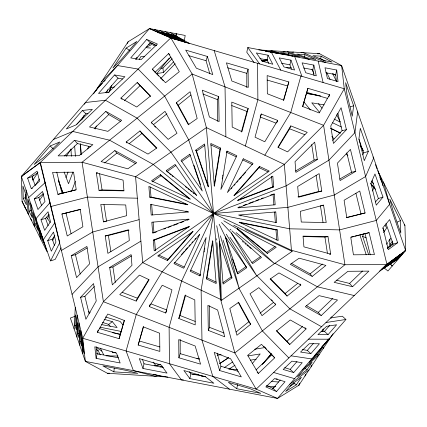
<?xml version="1.0" encoding="UTF-8"?>
<svg xmlns="http://www.w3.org/2000/svg" width="427" height="427" viewBox="0 0 427 427"><rect width="100%" height="100%" fill="white"/><g stroke="black" fill="none" stroke-linecap="round" stroke-linejoin="round"><path stroke-width="0.64" d="M178.897 357.794L178.726 339.609L195.155 346.014L200.573 364.151L178.897 357.794L180.194 353.663L180.21 339.401M246.79 87.599L246.806 73.337L248.103 69.206L226.427 62.849L231.845 80.986L248.274 87.391L248.103 69.206M76.951 337.116L77.138 315.217M77.581 333.615L77.671 322.663L78.605 326.506L78.979 337.661L77.581 333.615L79.347 333.049M392.344 245.066L392.408 241.106L390.572 243.865L390.443 246.459M388.474 247.815L388.538 246.518L387.433 248.172M74.149 329.03L75.269 307.531M75.013 325.625L75.574 314.875L76.508 318.718L76.412 329.671L75.013 325.625L76.78 325.059M389.493 247.1L389.942 239.232M113.886 371.842L102.854 365.896L126.872 370.524L137.809 373.342L113.886 371.842L114.233 368.159M272.346 52.783L272.463 51.544L265.621 51.117M288.487 54.939L288.663 53.087L280.571 52.58L291.508 55.35L299.631 56.919L288.663 53.087M304.622 57.09L304.857 54.629L296.765 54.122L307.734 57.955L315.857 59.518L304.857 54.629M320.874 58.008L321.051 56.172L312.959 55.665L323.96 60.554L332.083 62.118L321.051 56.172M353.636 105.773L352.275 116.176L346.943 94.223L345.635 82.662L353.636 105.773L350.113 106.905M357.65 111.842L354.928 132.642L328.934 160.162L286.101 185.873L213.5 213.5L162.164 271.796L136.261 314.512L126.093 350.978L133.389 370.647L155.268 376.278L156.544 375.888M214.146 185.617L220.017 149.22L220.562 148.062L210.821 143.461L214.375 186.407L220.562 148.062M199.943 275.874L206.129 237.529L190.202 271.273L199.943 275.874L200.493 274.71L190.752 270.115M204.159 251.967L204.368 250.665M204.581 249.368L204.789 248.066M101.642 81.68L117.462 65.544L138.14 69.062L164.641 96.102L188.686 139.891L213.5 213.5L201.128 290.189L201.976 340.138L212.811 376.411L229.464 389.168M222.211 178.934L222.419 177.632M222.632 176.335L222.841 175.033M206.438 278.938L212.625 240.593L216.179 283.539L206.438 278.938L206.983 277.78L212.854 241.383M227.057 151.126L220.871 189.471L236.798 155.727L227.057 151.126L226.507 152.29L236.248 156.885M158.438 32.959L158.705 31.747L156.117 31.251L169.225 36.69L158.705 31.747M163.488 34.048L163.749 32.836L161.16 32.34L171.681 37.282L174.013 37.971L163.749 32.836M96.123 358.354L94.815 346.793L116.491 353.15L120.142 362.982L96.123 358.354L97.116 353.764L96.449 346.724M173.581 36.231L173.842 35.019L171.254 34.523L181.261 39.839L183.594 40.528L173.842 35.019M142.986 368.48L139.341 358.643L161.022 365L167.005 373.107L142.986 368.48L144 363.788L142.506 359.507M384.151 267.932L387.924 270.996L405.65 250.537L341.648 65.614L247.815 47.525L246.79 52.259L254.092 62.604M189.855 378.6L183.872 370.497L205.547 376.854L213.874 383.232L189.855 378.6L190.89 373.833L189.353 371.682M268.732 63.308L267.04 59.935L268.065 55.222L256.333 52.959L262.21 61.146L272.8 64.253L268.065 55.222M291.411 69.142L289.938 64.84L290.952 60.164L279.221 57.901L283.955 66.932L294.545 70.039L290.952 60.164M236.723 388.725L228.397 382.346L250.078 388.703L260.742 393.352L236.723 388.725L237.636 384.503M314.016 75.387L312.836 69.734L313.84 65.107L302.108 62.849L305.7 72.723L316.284 75.825L313.84 65.107M336.337 81.029L335.734 74.629L336.727 70.049L324.995 67.792L327.445 78.509L338.029 81.616L336.727 70.049M106.835 92.937L107.529 89.755M322.23 331.704L322.892 329.18M322.929 331.357L323.618 328.801M165.708 312.991L171.969 289.821L162.228 285.225L149.279 306.581L165.708 312.991L166.663 310.632M178.79 318.489L185.056 295.324L194.797 299.925L195.219 324.899L178.79 318.489L179.997 315.521L185.66 294.95M248.21 108.511L241.944 131.676L232.203 127.075L231.781 102.101L248.21 108.511L247.003 111.479L241.34 132.05M245.354 146.007L257.881 99.678L257.55 63.303M261.292 114.009L255.031 137.179L264.772 141.775L277.721 120.419L261.292 114.009L260.337 116.368M323.196 348.571L323.543 347.3M331.501 318.088L331.848 316.818M119.106 338.67L124.193 320.437L107.764 314.032L97.431 332.313L119.106 338.67L122.714 326.538M138.161 345.053L143.248 326.82L159.677 333.225L159.842 351.41L138.161 345.053L143.6 326.596M288.839 81.947L283.752 100.18L267.323 93.775L267.158 75.59L288.839 81.947L283.4 100.404M300.907 76.022L290.739 112.488L264.836 155.204M307.894 88.33L302.807 106.563L319.236 112.968L329.569 94.687L307.894 88.33L304.286 100.462M123.077 325.283L124.529 320.271M302.471 106.729L303.923 101.717M97.431 332.313L98.135 330.066M209.828 73.807L206.044 60.693L207.373 56.465L185.692 50.108L196.361 68.197L212.79 74.608L207.373 56.465M219.627 370.535L214.21 352.392L230.639 358.803L241.308 376.892L219.627 370.535L220.956 366.307L217.172 353.193M328.865 96.934L329.569 94.687M47.621 218.875L48.998 215.192M65.966 177.589L68.032 172.065M108.8 92.744L111.559 85.379M109.28 91.661L110.913 87.3M71.603 191.253L75.365 181.294M87.695 148.964L88.635 146.472M95.2 129.034L96.374 125.917M52.852 240.364L54.501 236.008M372.552 191.024L373.967 187.282M72.953 172.108L68.517 183.733L64.119 172.017M368.549 254.412L362.619 236.334L363.569 233.847M311.016 366.921L311.758 365.069M217.727 121.316L217.466 99.635L218.693 96.603L202.265 90.193L209.374 116.977L219.115 121.572L218.693 96.603M136.192 301.083L149.146 279.722L139.399 275.127L119.763 294.673L136.192 301.083L137.361 298.195L148.687 279.701M149.279 306.581L150.224 304.254M276.776 122.746L277.721 120.419M278.313 147.299L289.639 128.805L290.808 125.917L307.237 132.327L287.601 151.873L277.854 147.278L290.808 125.917M208.307 330.397L207.885 305.428L217.626 310.023L224.735 336.807L208.307 330.397L209.534 327.365L209.273 305.684M368.304 151.425L364.279 160.664L358.942 138.711L360.303 128.308L368.304 151.425L363.66 152.914L362.838 154.718M304.926 376.091L305.759 374.298M167.469 260.545L193.137 231.397L157.728 255.949L167.469 260.545L168.019 259.386L192.817 231.226M84.487 104.257L85.427 102.517L105.453 100.254L137.115 118.151L170.976 152.167L213.5 213.5L181.646 280.993L169.119 327.322L169.45 363.697L181.427 379.907L183.397 379.849M234.183 195.774L258.981 167.614L259.531 166.455L269.272 171.051L233.863 195.603L259.531 166.455M181.87 39.775L184.416 40.271L185.185 35.452L149.498 28.577L21.35 176.463L50.573 260.897L59.748 242.648L40.362 162.559L21.35 176.463L22.081 201.517L47.023 251.727L40.058 230.516M127.267 43.522L128.164 41.734L149.498 28.577L170.832 37.875L344.263 88.736L386.931 264.361L256.168 389.125L82.737 338.264L40.069 162.639L170.832 37.875L192.166 74.052L206.39 127.62L220.61 299.38L234.834 352.948L256.168 389.125L277.502 398.423L298.836 385.266L333.044 333.743M61.146 247.788L55.174 259.419L50.573 260.897M81.616 119.934L84.076 115.37M139.266 59.385L140.91 56.497L144.689 56.759M135.935 59.321L136.934 57.613L135.935 59.369M32.9 180.093L37.688 172.882M93.54 93.887L128.164 41.734M96.07 90.588L98.279 87.263L102.464 82.993M126.178 48.059L112.92 68.032L120.83 59.967L136.848 41.478L126.178 48.059L129.696 50.562M296.311 384.86L301.409 377.19L291.801 384.337L285.647 391.442L296.311 384.86L293.306 382.72M307.034 369.798L312.126 362.128L303.581 369.851L297.427 376.95L307.034 369.798L305.017 368.368M317.752 354.741L322.844 347.066L309.201 362.459L317.752 354.741L316.236 353.657M329.201 338.579L324.504 344.066M386.632 244.201L387.737 242.547M388.474 241.442L390.684 238.133M35.388 185.131L39.455 179.036M66.318 156.261L71.154 149.071M39.514 200.306L43.613 194.226M383.542 232.576L386.691 227.922L385.026 225.109M43.266 239.787L54.902 222.622M47.696 240.636L53.508 232.058L55.932 242.066L51.347 251.193L47.696 240.636L52.281 239.168L54.859 235.512M326.735 341.605L328.294 339.46M169.273 58.051L156.874 73.556L163.408 72.51L173.522 61.888M252.261 363.612L260.208 353.946L247.927 355.915M382.971 197.077L376.278 205.152L370.946 183.199L374.97 173.96L382.971 197.077L378.402 198.539L375.44 201.982M262.109 364.637L271.07 353.983M262.968 363.777L271.513 353.631M76.876 124.257L85.95 113.747L87.925 113.561M105.565 92.68L118.092 78.168L122.554 79.016M135.967 59.097L150.219 42.577L156.65 45.518M266.587 385.458L273.018 388.405L280.267 379.998M284.692 367.663L290.168 369.398L296.995 361.493M302.236 349.532L307.317 350.402L313.295 343.479M321.147 331.336L324.477 331.4L329.596 325.47M50.14 146.002L34.123 164.486L43.479 157.574L59.828 141.977L50.14 146.002L53.338 148.9M82.342 110.476L66.324 128.959L76.006 124.935L92.355 109.344L82.342 110.476L85.95 113.747M114.543 74.949L98.525 93.433L108.538 92.301L124.881 76.705L114.543 74.949L118.092 78.168M146.744 39.417L130.721 57.907L141.065 59.663L157.408 44.072L146.744 39.417L150.219 42.577M276.488 391.554L285.039 381.685L274.545 378.578L265.818 386.905L276.488 391.554L273.018 388.405M293.68 372.584L302.231 362.715L291.913 361.151L283.186 369.478L293.68 372.584L290.168 369.398M310.867 353.62L319.417 343.751L309.276 343.73L300.549 352.056L310.867 353.62L307.317 350.402M328.059 334.651L336.609 324.782L326.644 326.308L317.918 334.635L328.059 334.651L324.477 331.4M321.803 347.023L327.135 340.869M330.445 317.928L342.315 316.21L345.913 319.471L277.502 398.423L85.352 361.386L70.359 318.067L74.928 316.316M33.471 175.161L32.601 176.159L32.783 180.039M35.959 218.677L50.055 202.601M41.003 219.804L48.048 211.76L50.471 221.773L44.654 230.356L41.003 219.804L45.55 218.346L49.11 214.434M231.167 188.755L232.037 187.768M234.215 185.297L235.085 184.309M236.825 182.334L238.127 180.851M239.435 179.367L241.613 176.901M242.483 175.913L245.525 172.455M181.475 254.545L184.517 251.087M185.387 250.099L187.565 247.633M188.873 246.149L190.175 244.666M191.915 242.691L192.785 241.703M194.963 239.232L195.833 238.245M321.862 346.996L323.623 345.043M314.427 355.814L329.404 339.225M72.072 294.358L98.066 266.838L140.899 241.127M80.57 297.325L93.566 283.565L96.235 300.992L85.902 319.279L80.57 297.325L84.893 296.359L94.362 286.528M346.43 129.675L333.434 143.435L330.765 126.008L341.098 107.721L346.43 129.675L342.107 130.641L332.638 140.472M160.926 78.381L175.203 63.687M103.862 81.568L105.255 80.143M160.974 68.336L162.933 68.01L172.161 58.702M64.488 155.967L77.436 143.552L90.684 146.835M94.378 128.372L108.773 114.575L120.553 121.391M124.273 100.772L140.104 85.592L137.238 82.48L120.894 98.077L122.138 99.427M158.737 76.011L155.124 72.248L170.949 57.074M256.051 369.926L271.876 354.752L268.263 350.989M304.862 327.573L306.106 328.923L289.762 344.52L286.896 341.408L302.727 326.228M306.447 305.609L318.227 312.425L332.622 298.628M336.316 280.165L349.564 283.448L362.512 271.033M74.442 140.291L58.099 155.887L79.096 155.695L92.856 144.668L74.442 140.291L77.436 143.552M105.843 111.383L89.494 126.979L107.914 131.356L121.674 120.334L105.843 111.383L108.773 114.575M155.124 72.248L152.295 69.169L168.638 53.572L169.834 54.875M257.166 372.125L258.362 373.428L274.705 357.831L271.876 354.752M321.157 315.617L337.506 300.021L319.086 295.644L305.326 306.666L321.157 315.617L318.227 312.425M352.558 286.709L368.901 271.113L347.904 271.305L334.144 282.332L352.558 286.709L349.564 283.448M31.272 188.681L39.551 181.187L37.128 171.174L27.622 178.128L31.272 188.681L32.393 188.323M28.657 197.573L45.209 182.58M34.315 198.966L42.588 191.467L45.011 201.48L37.966 209.518L34.315 198.966L38.814 197.52L43.239 193.666M302.119 370.017L319.215 354.57M104.658 162.959L116.875 153.133L135.781 163.749M129.178 143.712L141.903 133.475L156.41 148.19M153.192 124.871L166.93 113.817M188.889 124.849L178.219 105.213L190.944 94.981M236.056 332.019L248.781 321.787L238.111 302.151M260.07 313.183L273.808 302.129M270.59 278.81L285.097 293.525L297.822 283.288M291.219 263.251L310.125 273.867L322.342 264.041M114.858 150.555L101.098 161.577L127.849 168.809L136.699 162.671L114.858 150.555L116.875 153.133M126.168 141.972L139.928 130.945L156.858 147.955L148.009 154.094L126.168 141.972L126.963 142.997M151.238 122.368L164.998 111.34L177.018 133.235L168.169 139.373L151.238 122.368L152.017 123.366M176.308 102.758L190.068 91.736L197.178 118.519L188.328 124.652L176.308 102.758L178.219 105.213M250.692 324.242L236.932 335.264L229.822 308.481L238.672 302.348L250.692 324.242L248.781 321.787M275.762 304.632L262.002 315.66L249.982 293.765L258.831 287.627L275.762 304.632L274.983 303.634M300.832 285.028L278.991 272.906L270.142 279.044L287.072 296.055L300.832 285.028L300.037 284.003M312.142 276.445L325.902 265.423L299.151 258.191L290.301 264.329L312.142 276.445L310.125 273.867M289.81 384.22L309.025 369.921M397.638 242.728L388.276 249.64L382.944 227.687L389.637 219.611L397.638 242.728L393.166 244.159L387.401 248.258M102.464 322.428L108.655 324.381L112.354 321.691L117.099 327.53L101.663 324.627M384.887 266.106L403.937 252.517M27.622 178.128L32.078 176.698L37.934 172.577M383.136 267.777L402.218 254.497M160.36 174.664L151.505 180.802L190.474 199.195L160.36 174.664L161.091 175.721L189.673 198.998M168.526 172.876L166.263 170.57L175.113 164.432L196.724 195.609M195.769 150.112L204.624 143.979L208.179 186.919L195.769 150.112L196.5 151.169L208.488 186.727M152.236 181.854L161.091 175.721M166.994 171.627L175.844 165.489M181.747 161.395L190.602 155.263M196.5 151.169L204.832 145.393M222.899 282.663L231.231 276.888L219.243 241.33M245.984 266.656L237.129 272.794L237.86 273.851L246.715 267.713L226.273 234.183M251.887 262.568L260.737 256.43M237.545 228.637L266.64 252.336L274.972 246.56M220.428 235.837L231.962 277.94L223.107 284.078L219.553 241.138L216.724 225.712M223.807 220.802L237.257 228.861L267.371 253.392L276.226 247.254L233.724 225.221M292.164 251.338L221.341 300.437L220.61 299.38L142.677 262.6L135.567 176.719L206.39 127.62L284.323 164.4L291.433 250.281L292.164 251.338L245.039 229.454M224.501 367.482L232.55 362.011M381.391 269.442L400.505 256.472M219.772 363.473L228.626 357.559M219.777 363.596L228.637 357.682M398.791 258.452L379.64 271.108L386.638 264.441L405.65 250.537L404.919 225.483L377.66 170.613M228.941 369.179L235.031 365.186M272.159 388.485L275.431 386.387M289.885 386.35L294.865 383.216M109.664 267.451L131.084 254.599L131.97 265.332L112.333 284.884L109.664 267.451L112.909 266.998L131.553 255.933M317.336 159.549L295.916 172.401L295.03 161.668L314.667 142.116L317.336 159.549L314.091 160.002L295.447 171.067M61.403 250.452L92.734 231.973L139.122 219.659M71.234 255.677L86.9 246.438L89.569 263.87L76.572 277.63L71.234 255.677L75.462 254.738L87.257 247.943M355.766 171.323L340.1 180.562L337.431 163.13L350.428 149.37L355.766 171.323L351.538 172.262L339.743 179.057M148.607 44.696L152.071 42.871M154.793 44.36L153.058 45.273L156.234 45.481M146.066 47.392L153.101 43.751M23.261 198.512L22.898 185.985L25.236 192.742L26.378 204.789L23.261 198.512L24.937 197.744M29.105 211.306L27.963 199.26L30.301 206.017L32.222 217.578L29.105 211.306L31.352 210.276M34.955 224.095L33.028 212.529L35.366 219.286L38.072 230.372L34.955 224.095L36.642 223.326M40.8 236.889L38.094 225.803L43.917 243.166L40.8 236.889L41.926 236.371M96.94 350.898L98.05 350.391L100.26 354.864M397.073 222.136L400.435 220.599L389.771 199.126L392.803 210.009L400.804 233.126L400.435 220.599M53.386 139.49L72.761 131.447L109.595 140.2L153.272 164.443L213.5 213.5L289.655 228.813L339.598 229.886L376.262 220.455L389.648 204.303L383.585 182.542L382.608 181.635M22.503 176.025L21.35 176.463L40.069 162.639L82.069 162.249L135.567 176.719L291.433 250.281L344.931 264.751L386.931 264.361L405.65 250.537L404.497 250.98M237.972 200.114L272.426 187.005L273.702 186.898L272.816 176.164L237.401 200.711L273.702 186.898M152.706 232.945L189.006 219.131L151.815 222.211L152.706 232.945L153.982 232.838M154.601 232.608L156.442 231.904M163.829 229.096L165.671 228.392M168.137 227.452L171.211 226.283M173.672 225.349L177.979 223.711M180.44 222.771L183.514 221.602M187.207 220.199L189.054 219.494M237.946 207.506L239.793 206.801M243.486 205.398L246.56 204.229M249.021 203.289L253.328 201.651M255.789 200.717L258.869 199.548M261.329 198.608L263.171 197.904M270.558 195.096L272.399 194.392M153.298 240.102L189.599 226.289L154.184 250.836L153.298 240.102L154.574 239.995L189.028 226.886M274.294 194.055L237.994 207.869L275.185 204.789L274.294 194.055L273.018 194.162M80.148 341.6L79.774 330.445L80.708 334.288L81.546 345.646L80.148 341.6L81.327 341.226M82.715 349.59L81.872 338.232L82.806 342.075L84.114 353.636L82.715 349.59L83.895 349.211M159.944 366.948L162.42 366.158M103.441 221.853L126.638 215.694L125.746 204.96L100.777 204.426L103.441 221.853L105.33 221.592M105.223 235.939L128.415 229.779L129.306 240.513L107.887 253.371L105.223 235.939L108.399 235.496L129.045 230.116M321.777 191.061L298.585 197.221L297.694 186.487L319.113 173.629L321.777 191.061L318.601 191.504L297.955 196.884M323.559 205.147L300.362 211.306L301.254 222.04L326.223 222.574L323.559 205.147L321.67 205.408M57.901 194.338L76.236 189.625L73.567 172.193L52.569 172.385L57.901 194.338L67.05 192.177M50.738 206.545L87.402 197.114L137.345 198.187M61.904 214.034L80.233 209.315L82.902 226.748L67.236 235.987L61.904 214.034L80.607 209.513M365.096 212.966L346.767 217.685L344.098 200.252L359.764 191.013L365.096 212.966L346.393 217.487M369.099 232.662L350.764 237.375L353.433 254.807L374.431 254.615L369.099 232.662L359.95 234.823M68.315 191.867L72.115 190.928M73.38 190.613L75.915 189.988M351.085 237.012L353.62 236.387M354.885 236.072L358.685 235.133M267.521 59.983L264.996 60.447L267.628 60.202M261.361 60.73L267.243 59.668M283.069 51.897L285.012 51.55M155.497 365.443L159.436 364.786M154.163 365.736L160.627 364.663M250.35 360.196L256.168 359.224M196.874 358.616L199.5 358.184M217.231 355.259L221.17 354.613M110.54 87.642L114.457 87.001M254.679 349.233L265.183 347.509M325.977 322.518L345.913 319.471M96.331 172.908L123.083 180.141L123.969 190.88L99 190.341L96.331 172.908L97.553 172.738M99 190.341L102.08 189.908L123.766 190.469M303.234 236.531L324.92 237.092L328 236.659L330.669 254.092L329.447 254.262M262.061 61.178L267.307 60.538M291.705 52.35L293.659 52.094M263.374 61.061L267.323 60.693M300.998 52.745L302.3 52.633M149.744 197.162L187.821 204.816L148.852 186.428L149.744 197.162L151.019 197.055L187.805 204.453M213.5 213.5L287.878 207.341L334.266 195.027L365.597 176.548L373.652 158.075L372.958 156.955M239.195 222.547L275.981 229.945L277.256 229.838L278.148 240.572L239.179 222.184L277.256 229.838M286.698 67.626L291.262 67.279M317.587 53.829L319.588 53.717L341.648 65.614L344.263 88.736L323.597 125.303L284.323 164.4L142.677 262.6L103.403 301.697L82.737 338.264L85.352 361.386L107.412 373.283L167.896 377.068M107.412 373.283L109.413 373.171M201.597 376.32L202.91 376.272M192.577 374.682L198.411 374.484M317.619 53.727L319.588 53.717L258.751 49.906M308.524 339.171L328.811 339.209M115.909 352.718L112.6 352.702L112.018 351.512M106.067 355.84L117.98 356.049M328 236.659L303.031 236.12L303.917 246.859L330.669 254.092M146.749 47.776L150.56 48.021M276.034 378.952L277.363 379.037M165.772 376.651L161.785 376.406L153.421 374.249M266.891 386.109L275.532 386.648M271.342 381.503L278.65 381.978M228.872 368.987L237.519 369.585M291.07 355.824L311.71 358.947M265.658 51.24L266.944 51.443M268.225 51.646L283.405 54.314L272.463 51.544M267.702 51.678L268.983 51.88M270.27 52.083L276.685 53.092M324.12 104.877L311.774 102.827L319.626 112.477M306.378 93.401L320.736 95.947M306.506 93.31L318.905 95.52M112.36 332.628L120.718 334.208M259.872 58.568L267.04 59.935M281.462 63.223L289.938 64.84M303.709 67.994L312.836 69.734M325.956 72.766L335.734 74.629M97.116 353.764L118.546 357.847M144 363.788L163.488 367.508M190.89 373.833L205.825 376.694M99.913 327.178L121.193 331.453M239.894 215.651L241.18 215.913M185.82 211.087L187.106 211.349M354.239 295.553L317.405 286.8L274.892 263.203M271.049 50.68L292.927 56.22M188.819 55.686L206.044 60.693M227.666 67.776L246.806 73.337M267.153 80.046L287.568 85.982M306.639 92.317L327.696 98.44M99.304 328.56L120.361 334.683M139.432 341.018L159.847 346.954M180.194 353.663L199.334 359.224M220.956 366.307L238.181 371.314M104.129 319.273L112.354 321.691M273.622 372.472L294.603 378.685M88.304 311.742L90.214 312.324M105.48 316.978L120.11 321.44L123.013 324.99M287.227 51.688L309.169 59.353M202.846 93.972L217.466 99.635M231.781 105.581L247.003 111.479M260.102 116.955L275.933 123.093M289.639 128.805L304.862 134.708M122.138 292.292L137.361 298.195M151.067 303.907L166.898 310.045M179.997 315.521L195.219 321.419M209.534 327.365L224.154 333.028M149.498 28.577L171.051 38.088L189.695 43.575L170.197 32.564M303.405 52.702L325.406 62.481M362.619 236.334L366.142 237.903M154.675 29.57L175.71 39.46M210.847 144.892L220.017 149.22M242.744 159.949L252.485 164.55M258.981 167.614L268.151 171.942M158.849 255.058L168.019 259.386M174.515 262.45L184.256 267.051M206.983 277.78L216.153 282.108M332.59 122.752L341.349 126.984M330.792 128.297L340.346 133.016M330.695 128.372L340.244 133.08M159.847 30.568L180.375 40.832M334.101 119.01L340.009 121.989M332.836 73.722L335.713 75.211M319.796 58.179L325.577 61.232M165.019 31.566L185.035 42.204M120.894 98.077L136.725 107.022L150.491 96L137.238 82.48M321.547 326.746L289.885 308.849L256.963 275.778M306.106 328.923L290.275 319.978L276.509 331L289.762 344.52M96.529 353.076L98.247 354.084M96.438 349.318L98.05 350.391M96.438 347.487L101.856 351.133M390.572 243.865L392.055 244.922M236.094 232.603L274.46 263.614L237.257 228.861M166.263 170.57L196.377 195.102M169.546 173.704L171.078 174.953M172.097 175.785L173.116 176.618M185.366 186.594L186.898 187.843M187.917 188.67L189.449 189.919M190.469 190.752L191.493 191.584M193.025 192.828L194.045 193.661M242.365 241.463L243.385 242.29M244.917 243.539L245.936 244.372M246.955 245.205L248.487 246.448M249.512 247.281L251.039 248.53M230.052 229.15L231.034 230.036M232.016 230.922L261.468 257.481L252.619 263.619L231.354 232.955L221.533 222.531M371.244 181.406L373.652 183.599M154.595 126.296L155.529 127.241M271.471 299.759L272.405 300.704M152.295 69.169L165.543 82.689L179.308 71.661L168.638 53.572M288.86 357.938L262.359 330.898L238.96 288.278M274.705 357.831L261.457 344.311L247.692 355.339L258.362 373.428M160.547 77.89L163.263 80.714M140.104 85.592L150.507 96.417M276.493 330.583L286.896 341.408M263.737 346.286L266.453 349.11M318.366 103.686L322.118 108.239M370.705 183.647L373.662 187.245M108.655 324.381L110.251 326.319M331.87 136.304L333.983 138.876M346.222 153.795L347.909 155.855M370.844 183.711L375.424 189.278M303.714 101.733L310.456 109.974M153.112 362.075L156.01 365.624M285.097 293.525L287.072 296.055M139.928 130.945L141.903 133.475M247.815 47.525L259.573 63.901M33.311 224.132L34.459 225.771M266.64 252.336L267.371 253.392M229.939 237.215L256.755 275.89L231.354 232.955M225.483 237.086L246.715 267.713M231.231 276.888L231.962 277.94M46.511 217.108L50.205 222.504M404.188 224.367L404.919 225.483M22.812 202.633L22.081 201.517L25.433 207.826M30.504 218.48L31.94 220.679M27.696 212.827L28.737 214.53M24.889 207.17L27.168 211.173M271.273 52.046L280.747 70.108M332.734 73.802L336.583 81.552M378.658 173.255L380.436 176.837L382.934 185.798M326.831 72.841L330.076 79.406M100.393 348.17L103.606 354.693M219.142 224.191L225.456 237.044L237.86 273.851M336.663 114.66L340.175 121.844M311.918 69.42L313.968 73.615M382.789 228.045L384.492 231.605M294.731 56.567L301.916 76.316M58.307 180.029L63.052 193.111M58.622 181.203L62.908 193.052M385.987 223.556L393.166 244.159M32.078 176.698L35.105 185.387M38.814 197.52L41.627 205.584M358.883 139.175L363.66 152.914M372.098 180.434L378.402 198.539M45.55 218.346L48.144 225.792M52.281 239.168L54.437 245.376M375.466 164.603L376.982 168.975M379.79 177.098L380.873 180.221M232.507 259.072L236.921 272.17M193.965 165.244L200.482 184.581M223.049 240.091L239.045 288.161L225.456 237.044M359.828 234.658L366.211 254.807M214.189 50.589L225.024 86.862L225.872 136.811M337.832 113.214L342.107 130.641M346.783 152.903L351.538 172.262M355.899 193.239L360.97 213.89M365.016 233.569L370.246 254.866M56.754 172.134L61.984 193.431M66.03 213.11L71.101 233.761M75.462 254.738L80.217 274.097M84.893 296.359L89.168 313.786M35.382 217.001L40.784 239.173M318.19 61.088L323.09 82.528M30.701 203.492L34.55 226.62M311.689 144.513L314.091 160.002M316.097 175.369L318.601 191.504M320.41 205.584L323.009 222.366M324.92 237.092L327.418 253.227M99.582 173.773L102.08 189.908M103.991 204.634L106.59 221.416M108.399 235.496L110.903 251.631M112.909 266.998L115.311 282.487M162.933 68.01L163.408 72.51M26.026 189.978L28.315 214.071M271.535 176.266L272.426 187.005M273.066 194.792L273.904 204.896M274.497 212.054L275.388 222.787M275.981 229.945L276.819 240.049M150.181 186.951L151.019 197.055M151.612 204.213L152.503 214.946M153.096 222.104L153.933 232.208M154.574 239.995L155.465 250.734M216.612 238.672L216.719 240.001M216.921 242.659L221.341 300.437L219.553 241.138M74.65 146.034L75.414 156.389M80.868 330.583L82.55 353.3M80.484 143.947L81.178 154.569M80.377 143.888L81.066 154.521M70.957 149.034L71.368 156.303M25.668 194.536L25.839 199.105M79.006 322.897L79.753 345.208M176.266 33.733L175.881 36.14L176.266 33.733M199.633 234.466L183.706 268.209L173.965 263.614L199.633 234.466M243.294 158.791L227.367 192.534L253.035 163.386L243.294 158.791M299.733 383.478L298.836 385.266L299.77 383.499M395.29 260.171L394.436 261.164L384.86 267.489L395.29 260.171M397.014 258.271L396.16 259.258L386.6 265.743L397.014 258.271M398.738 256.371L397.884 257.358L388.34 263.998L398.738 256.371M400.462 254.471L399.608 255.458L390.081 262.253L400.462 254.471M192.166 74.052L82.069 162.249L103.403 301.697L234.834 352.948L344.931 264.751L323.597 125.303L192.166 74.052M189.871 154.206L181.016 160.344L202.275 191.008L189.871 154.206M188.414 211.973L151.222 215.053L150.336 204.319L188.414 211.973M275.778 211.947L238.586 215.027L276.664 222.68L275.778 211.947M168.793 33.93L166.21 33.429L176.474 38.563L178.801 39.247L168.793 33.93M396.784 260.764L395.85 260.006L396.784 260.764M392.354 265.882L390.006 263.971L392.354 265.882M363.206 150.48L360.132 145.522L363.196 150.485"/></g></svg>
